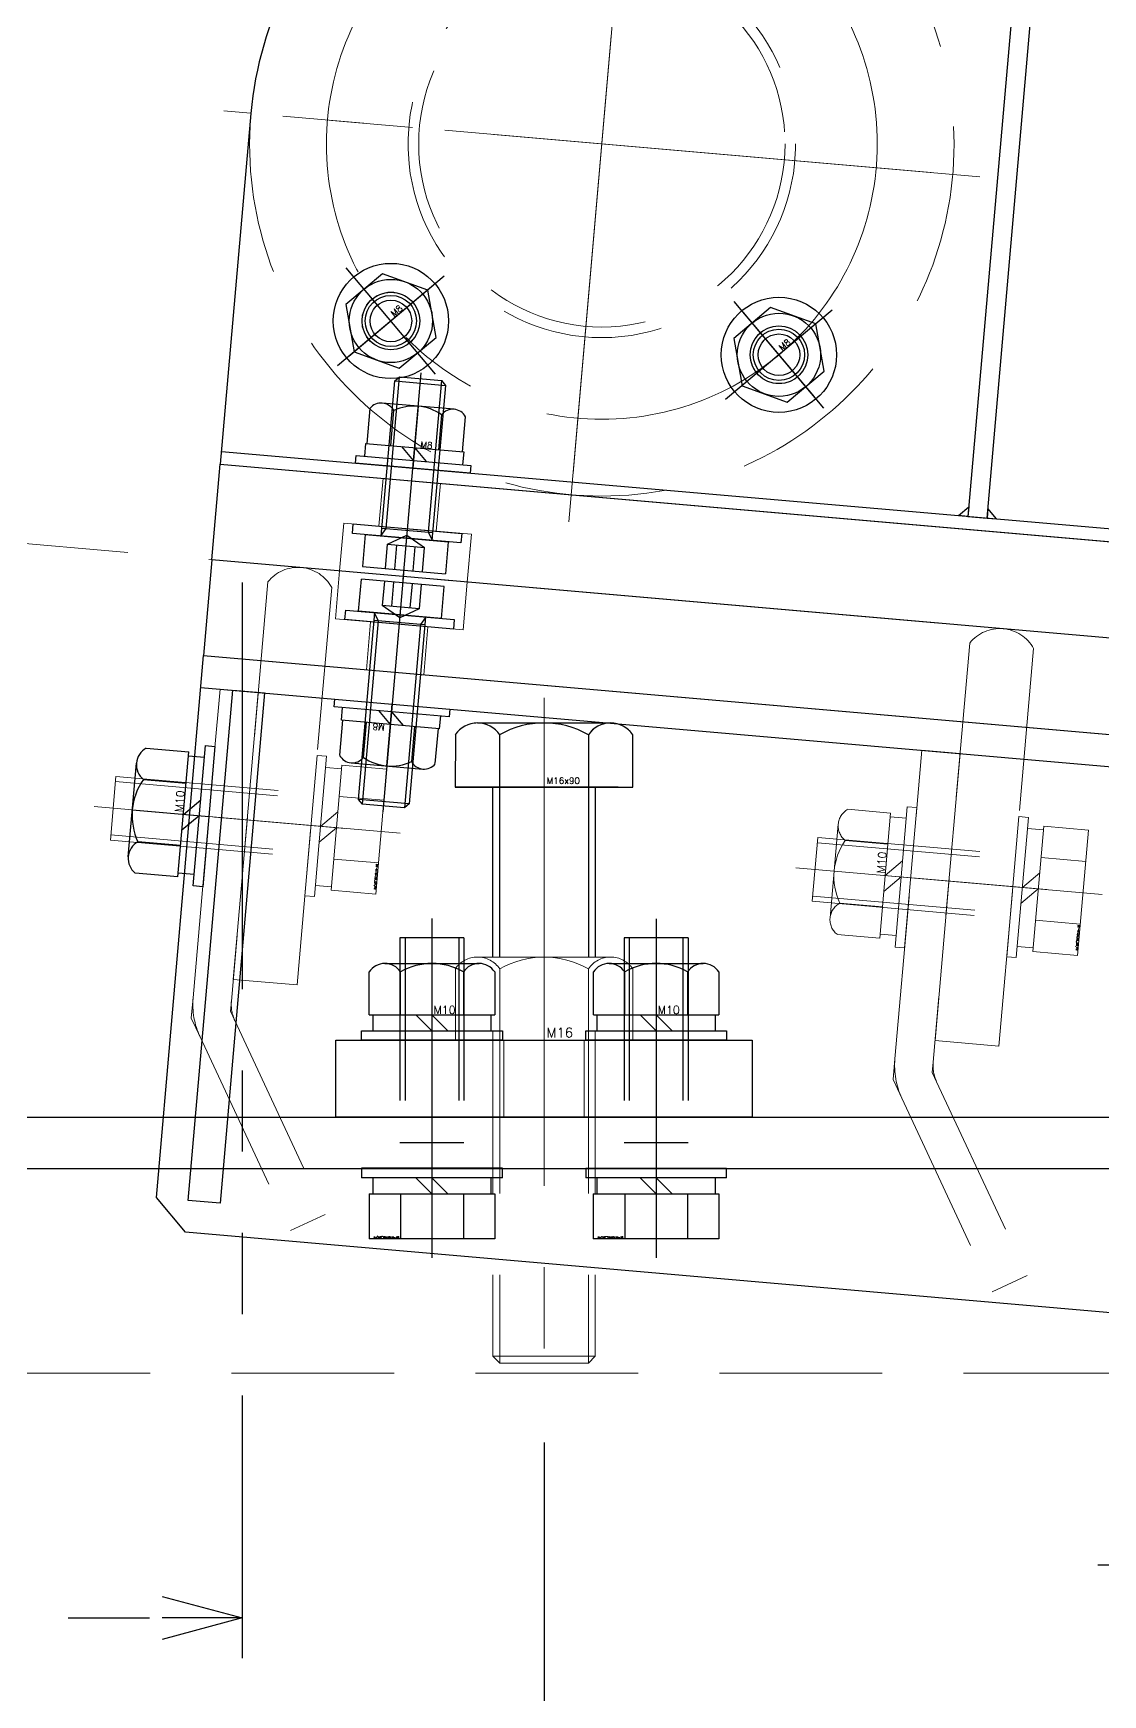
# Model space of a CAD drawing. Header units: millimetres. Extents: x -8731 to 85711, y -14522 to 31379.
# Drawn here: x 6760.9 to 6927.9, y 13537 to 13796.6 of the extents above; entities that cross this region are included whole.
import ezdxf
from ezdxf import colors
from ezdxf.entities.mleader import LeaderData, LeaderLine
from ezdxf.enums import TextEntityAlignment as Align
from ezdxf.math import Vec2, Vec3

# ---------------------------------------------------------------- set-up
doc = ezdxf.new("R2010")
doc.units = ezdxf.units.MM
doc.header["$LTSCALE"] = 4
doc.header["$PDMODE"] = 99
doc.header["$PDSIZE"] = 1
for name, pattern in [('CENTER2', [28.575, 19.05, -3.175, 3.175, -3.175]), ('HIDDEN', [9.525, 6.35, -3.175]), ('PHANTOM2', [31.75, 15.875, -3.175, 3.175, -3.175, 3.175, -3.175])]:
    doc.linetypes.add(name, pattern=pattern)
for name, color, linetype, lineweight in [('04_HIDDEN', 2, 'HIDDEN', 13), ('05_CENTER', 4, 'CENTER2', 13), ('06_PHANTOM', 2, 'PHANTOM2', 13), ('08_DIM', 3, 'Continuous', 13)]:
    doc.layers.add(name, color=color, linetype=linetype, lineweight=lineweight)
doc.layers.add('10_DRAFT', color=8, linetype='Continuous', lineweight=0, plot=False)
doc.styles.add('KANJI0', font='txt.shx', dxfattribs={"width": 0.9, "height": 30, "bigfont": 'bigfont'})
doc.styles.add('KSS_TXT', font='txt.shx', dxfattribs={"bigfont": 'extfont2.shx'})
doc.styles.add('KSS_TXT_L', font='txt.shx', dxfattribs={"height": 9, "bigfont": 'extfont2.shx'})
doc.styles.get("Standard").update_dxf_attribs({"font": 'txt.shx', "bigfont": 'extfont2.shx'})
doc.dimstyles.new('KSS_DIM', dxfattribs={"dimscale": 3, "dimtxt": 3, "dimasz": 2.5, "dimexe": 1.25, "dimexo": 0.625, "dimtad": 1, "dimdsep": 46, "dimtxsty": 'KSS_TXT', "dimblk": 'OPEN30', "dimcen": 0, "dimazin": 2, "dimtfac": 0.75, "dimtmove": 0, "dimatfit": 3, "dimldrblk": 'OPEN30', "dimfxl": 1, "dimtolj": 1, "dimarcsym": 0})

# ---------------------------------------------------------------- blocks, each defined once
blk = doc.blocks.new('A$C2A205131_1_1_1')
at = {"color": 0}
blk.add_line((1025, 18), (0, 18), dxfattribs=at)
blk = doc.blocks.new('10b_2_1')
at = {"color": 0, "linetype": 'CENTER2'}
for p, q in [((0, -13.51), (0, 13.51)), ((13.51, 0), (-13.51, 0))]:
    blk.add_line(p, q, dxfattribs=at)
at = {"color": 0}
for p, q in [((-4.9, 8.49), (-9.8, 0)), ((-4.9, 8.49), (4.9, 8.49)), ((9.8, 0), (4.9, 8.49)), ((-9.8, 0), (-4.9, -8.49)), ((4.9, -8.49), (9.8, 0)), ((-4.9, -8.49), (4.9, -8.49))]:
    blk.add_line(p, q, dxfattribs=at)
for radius in [11, 8.49, 5, 4]:
    blk.add_circle((0, 0), radius, dxfattribs=at)
at = {"layer": '10_DRAFT', "style": 'KSS_TXT'}
blk.add_text('M10', height=1.25, dxfattribs=at).set_placement((0.26, 0.12))
blk = doc.blocks.new('A$C08C40B1A_1')
blk.add_blockref('10b_2_1', (200, 0))
at = {"layer": '04_HIDDEN', "xscale": -1}
blk.add_blockref('A$C2A205131_1_1_1', (1000, 12), dxfattribs=at)
blk = doc.blocks.new('AM_BALLOON1')
at = {"transparency": 16777216}
blk.add_circle((0, 0), 5, dxfattribs=at)
blk.add_attdef('B_NUMBER', text='', height=3, dxfattribs=at).set_placement((0, 0), align=Align.MIDDLE_CENTER)
blk = doc.blocks.new('_OPEN')
at = {"color": 0, "linetype": 'ByBlock'}
for p, q in [((-1, 0.1667), (0, 0)), ((0, 0), (-1, -0.1667)), ((0, 0), (-1, 0))]:
    blk.add_line(p, q, dxfattribs=at)
blk = doc.blocks.new('A$C27AD2B2D_1_1_1')
at = {"color": 0}
blk.add_line((50, 192), (2550, 192), dxfattribs=at)
blk.add_lwpolyline([(50, 200), (2550, 200), (2550, 100), (50, 100)], close=True, dxfattribs=at)
at = {"layer": '05_CENTER'}
for p, q in [((1632.5, 208.1), (1632.5, 183.9)), ((1667.5, 208.09), (1667.5, 183.9))]:
    blk.add_line(p, q, dxfattribs=at)
blk = doc.blocks.new('A$C630344D5_1_1_1')
at = {"color": 0}
blk.add_lwpolyline([(1160, 150.2), (280, 150.2, -0.037623), (275.52, 150.54), (28.38, 187.87, 1.096072), (6.32, -189.89), (309, -179.82, -0.030069), (312.61, -179.91), (1997.39, -326.79, 0.610481), (2025.81, -281.61), (1921.29, -105.09, -0.309422), (1923.51, -71.27), (2106.95, 162.34, 0.68117), (2034, 286.77), (1164.64, 150.56, -0.038872), (1160, 150.2)], format="xyb", dxfattribs=at)
blk = doc.blocks.new('_Open30')
at = {"color": 0, "linetype": 'ByBlock', "lineweight": -2}
for p, q in [((-1, 0.2679), (0, 0)), ((0, 0), (-1, -0.2679)), ((0, 0), (-1, 0))]:
    blk.add_line(p, q, dxfattribs=at)
blk = doc.blocks.new('*D4284')
at = {"layer": '08_DIM', "color": 0, "lineweight": -2, "transparency": 16777216}
for p, q in [((6840.62, 13576.45), (6840.62, 13435.98)), ((7260.62, 13569.21), (7260.62, 13435.98)), ((6878.12, 13454.73), (7223.12, 13454.73))]:
    blk.add_line(p, q, dxfattribs=at)
at = {"layer": 'Defpoints', "color": 0, "transparency": 16777216}
for p in [(6840.62, 13585.83), (7260.62, 13578.58), (7260.62, 13454.73)]:
    blk.add_point(p, dxfattribs=at)
at = {"layer": '08_DIM', "color": 0, "lineweight": -2, "transparency": 16777216, "xscale": 37.5, "yscale": 37.5, "zscale": 37.5, "rotation": 180}
blk.add_blockref('_Open30', (6840.62, 13454.73), dxfattribs=at)
at = {"layer": '08_DIM', "color": 0, "lineweight": -2, "transparency": 16777216, "xscale": 37.5, "yscale": 37.5, "zscale": 37.5}
blk.add_blockref('_Open30', (7260.62, 13454.73), dxfattribs=at)
at = {"layer": '08_DIM', "color": 0, "transparency": 16777216, "insert": (7050.62, 13486.61), "char_height": 45, "attachment_point": 5, "style": 'KSS_TXT'}
blk.add_mtext('\\A1;420', dxfattribs=at)
blk = doc.blocks.new('A$C583B1D74_1_1_1')
at = {"color": 0}
for centre, radius in [((0, 0), 55), ((0, 43), 4.5), ((0, 0), 30.25), ((0, 0), 28.6), ((-43, 0), 4.5), ((43, 0), 4.5), ((0, -43), 4.5)]:
    blk.add_circle(centre, radius, dxfattribs=at)
at = {"layer": '05_CENTER'}
for p, q in [((0, 51.61), (0, 34.39)), ((41.88, -41.88), (-41.88, 41.88)), ((-41.88, -41.88), (41.88, 41.88)), ((51.61, 0), (34.39, 0)), ((-51.61, 0), (-34.39, 0)), ((0, -51.61), (0, -34.39))]:
    blk.add_line(p, q, dxfattribs=at)
blk.add_circle((0, 0), 43, dxfattribs=at)
blk = doc.blocks.new('A$C26F8307A_1_1_1')
at = {"color": 0}
blk.add_lwpolyline([(-650, 0), (50, 0), (50, -15), (-650, -15)], close=True, dxfattribs=at)
at = {"layer": '04_HIDDEN'}
for p, q in [((-624.5, -7.5), (-624.5, 0)), ((-615.5, -7.5), (-615.5, 0)), ((-630, -7.5), (-610, -7.5)), ((-630, -15), (-630, -7.5)), ((-610, -7.5), (-610, -15))]:
    blk.add_line(p, q, dxfattribs=at)
at = {"layer": '05_CENTER'}
blk.add_line((-620, -22.32), (-620, 6.98), dxfattribs=at)
blk = doc.blocks.new('A$C21297E54_1_1_1')
at = {"color": 0}
for p, q in [((-80, 55), (-80, 0)), ((-80, 2), (520, 2)), ((-80, 0), (520, 0))]:
    blk.add_line(p, q, dxfattribs=at)
blk.add_lwpolyline([(40, 113), (37, 113), (37, 2), (40, 2)], close=True, dxfattribs=at)
at = {"color": 3}
for points in [[(37, 2), (35.5, 2), (35.5, 2), (37, 3.5)], [(40, 2), (41.5, 2), (41.5, 2), (40, 3.5)]]:
    blk.add_lwpolyline(points, close=True, dxfattribs=at)
at = {"color": 0}
for centre in [(-55.41, 24.59), (5.41, 24.59)]:
    blk.add_circle(centre, 4.5, dxfattribs=at)
blk.add_arc((-25, 55), 55, 90, 180.0003, dxfattribs=at)
at = {"layer": '05_CENTER'}
for p, q in [((-25, 3.39), (-25, 106.61)), ((26.61, 55), (-76.61, 55)), ((-49.31, 30.69), (-61.5, 18.5)), ((-0.69, 30.69), (11.5, 18.5)), ((-50, -5.61), (-50, 7.61))]:
    blk.add_line(p, q, dxfattribs=at)
blk.add_circle((-25, 55), 43, dxfattribs=at)
blk = doc.blocks.new('8b_1_1_1')
at = {"color": 0, "linetype": 'CENTER2'}
for p, q in [((0, -10.87), (0, 10.87)), ((10.87, 0), (-10.87, 0))]:
    blk.add_line(p, q, dxfattribs=at)
at = {"color": 0}
for p, q in [((-3.75, 6.49), (-7.5, 0)), ((-3.75, 6.49), (-7.5, 0)), ((3.75, 6.49), (-3.75, 6.49)), ((3.75, 6.49), (-3.75, 6.49)), ((7.5, 0), (3.75, 6.49)), ((7.5, 0), (3.75, 6.49)), ((-7.5, 0), (-3.75, -6.49)), ((-7.5, 0), (-3.75, -6.49)), ((3.75, -6.49), (7.5, 0)), ((3.75, -6.49), (7.5, 0)), ((-3.75, -6.49), (3.75, -6.49)), ((-3.75, -6.49), (3.75, -6.49))]:
    blk.add_line(p, q, dxfattribs=at)
for radius in [9, 6.5, 4, 3.25]:
    blk.add_circle((0, 0), radius, dxfattribs=at)
at = {"layer": '10_DRAFT', "style": 'KSS_TXT'}
blk.add_text('M8', height=1, dxfattribs=at).set_placement((0.76, 0.14))
blk = doc.blocks.new('M8Nza_1_1_1')
at = {"color": 0}
for p, q in [((-7.5, 8.69), (-7.5, 3.2)), ((5.62, 9.7), (-5.63, 9.7)), ((-3.75, 3.2), (-3.75, 8.69)), ((3.75, 8.69), (3.75, 3.2)), ((7.5, 3.2), (7.5, 8.69)), ((-7.7, 3.2), (7.7, 3.2)), ((-7.7, 3.2), (-7.7, 1.2)), ((0, 1.2), (-2, 3.2)), ((0, 3.2), (2, 1.2)), ((7.7, 3.2), (7.7, 1.2))]:
    blk.add_line(p, q, dxfattribs=at)
at = {"color": 0, "linetype": 'CENTER2'}
blk.add_line((0, 9.7), (0, 0), dxfattribs=at)
at = {"color": 0}
blk.add_lwpolyline([(-9, 1.2), (9, 1.2), (9, 0), (-9, 0)], close=True, dxfattribs=at)
for centre, radius, start, end in [((-5.63, 7.45), 2.25, 33.626, 146.374), ((0, 2.2), 7.5, 60, 120), ((5.62, 7.45), 2.25, 33.626, 146.374)]:
    blk.add_arc(centre, radius, start, end, dxfattribs=at)
at = {"layer": '10_DRAFT', "style": 'KSS_TXT'}
blk.add_text('M8', height=1, dxfattribs=at).set_placement((0.87, 3.27))
blk = doc.blocks.new('CBS8-20b_1_1')
at = {"color": 0}
for p, q in [((0, 6.5), (-5, 6.5)), ((-5, 6.5), (-5, -6.5)), ((0, 6.5), (0, -6.5)), ((0, 4), (24.32, 4)), ((0.08, 4), (1.25, 3.32)), ((1.25, 4), (1.25, -4)), ((1.25, 3.32), (25, 3.32)), ((24.32, 4), (24.32, -4)), ((24.32, 4), (25, 3.32)), ((25, 3.32), (25, -3.32)), ((0, -4), (24.32, -4)), ((0.08, -4), (1.25, -3.32)), ((1.25, -3.32), (25, -3.32)), ((24.32, -4), (25, -3.32)), ((0, -6.5), (-5, -6.5))]:
    blk.add_line(p, q, dxfattribs=at)
at = {"color": 0, "linetype": 'HIDDEN'}
for p, q in [((-5, 2.89), (-1.2, 2.89)), ((-1.2, 2.89), (-1.2, -2.89)), ((-1.2, 2.89), (0.47, 0)), ((-5, 1.44), (-1.2, 1.44)), ((0.47, 0), (-1.2, -2.89)), ((-5, -1.44), (-1.2, -1.44)), ((-0.37, -1.44), (-0.37, -1.44)), ((0.05, -0.72), (0.05, -0.72)), ((-5, -2.89), (-1.2, -2.89))]:
    blk.add_line(p, q, dxfattribs=at)
at = {"color": 0, "linetype": 'CENTER2'}
blk.add_line((-6.47, 0), (25.92, 0), dxfattribs=at)
blk = doc.blocks.new('A$C2B9527C7_1_1')
at = {"color": 0}
blk.add_lwpolyline([(0, -8.5), (0, 8.5), (1.5, 8.5), (1.5, -8.5)], close=True, dxfattribs=at)
blk = doc.blocks.new('A$C2D9B734A_1_1')
at = {"color": 4}
for name in ['A$C2B9527C7_1_1', 'CBS8-20b_1_1']:
    blk.add_blockref(name, (-1.5, 0), dxfattribs=at)
blk = doc.blocks.new('A$C4B9B0C08_1_1')
for name, p in [('A$C21297E54_1_1_1', (-620, 15)), ('M8Nza_1_1_1', (-670, 17)), ('A$C26F8307A_1_1_1', (-50, 15))]:
    blk.add_blockref(name, p)
for name, p, rotation in [('8b_1_1_1', (-614.59, 100.41), 45.00000000000001), ('8b_1_1_1', (-675.41, 39.59), 45.00000000000001), ('8b_1_1_1', (-614.59, 39.59), 45.00000000000001), ('A$C2D9B734A_1_1', (-670, 7.5), 90)]:
    blk.add_blockref(name, p, dxfattribs=dict(rotation=rotation))
at = {"layer": '04_HIDDEN', "rotation": 45.00000000000001}
blk.add_blockref('A$C583B1D74_1_1_1', (-645, 70), dxfattribs=at)
blk = doc.blocks.new('A$C1A3C2C0C_1_1_1')
at = {"color": 0, "linetype": 'CENTER2'}
blk.add_line((0, -34), (0, 14), dxfattribs=at)
at = {"color": 0}
for p, q in [((-9.81, 11), (9.81, 11)), ((-9.81, 4), (-9.81, 11)), ((-4.91, 4), (-4.91, 11)), ((4.91, 4), (4.91, 11)), ((9.81, 4), (9.81, 11)), ((9.81, 4), (-9.81, 4)), ((-9.25, 4), (-9.25, 1.5)), ((0, 1.5), (-2.5, 4)), ((0, 4), (2.5, 1.5)), ((9.25, 1.5), (9.25, 4)), ((-11, 1.5), (11, 1.5)), ((-11, 1.5), (-11, 0)), ((11, 0), (11, 1.5)), ((-11, 0), (11, 0))]:
    blk.add_line(p, q, dxfattribs=at)
at = {"color": 0, "linetype": 'HIDDEN'}
for p, q in [((-5, -31), (-5, 0)), ((-4.19, -31), (-4.19, 0)), ((4.19, -31), (4.19, 0)), ((5, -31), (5, 0)), ((-5, -31), (5, -31))]:
    blk.add_line(p, q, dxfattribs=at)
at = {"layer": '10_DRAFT', "style": 'KSS_TXT_L'}
blk.add_text('BT-M10x35L,SW,PW', height=0.3, dxfattribs=at).set_placement((5.1, 10.66))
blk = doc.blocks.new('A$C282E06AB_1_1_1')
at = {"color": 0}
blk.add_lwpolyline([(0, 37.32), (0, -24.99), (-10, -24.99), (-10, 37.32)], dxfattribs=at)
blk.add_arc((-5, 34.01), 6, 33.5577, 146.4458, dxfattribs=at)
at = {"layer": '05_CENTER'}
blk.add_line((-15.14, 0), (5.31, 0), dxfattribs=at)
blk = doc.blocks.new('M10Nza_1_1_1')
at = {"color": 0}
for p, q in [((-9.8, 4), (-9.8, 10.69)), ((-7.35, 12), (7.35, 12)), ((-4.9, 4), (-4.9, 10.69)), ((4.9, 10.69), (4.9, 4)), ((9.8, 10.69), (9.8, 4)), ((-9.8, 4), (9.8, 4)), ((-9.2, 1.5), (-9.2, 4)), ((0, 1.5), (-2.5, 4)), ((0, 4), (2.5, 1.5)), ((9.2, 4), (9.2, 1.5))]:
    blk.add_line(p, q, dxfattribs=at)
at = {"color": 0, "linetype": 'CENTER2'}
blk.add_line((0, 12), (0, 0), dxfattribs=at)
at = {"color": 0}
blk.add_lwpolyline([(-11, 1.5), (11, 1.5), (11, 0), (-11, 0)], close=True, dxfattribs=at)
for centre, radius, start, end in [((-7.35, 9.06), 2.94, 33.626, 146.374), ((0, 2.2), 9.8, 60, 120), ((7.35, 9.06), 2.94, 33.626, 146.374)]:
    blk.add_arc(centre, radius, start, end, dxfattribs=at)
at = {"layer": '10_DRAFT', "style": 'KSS_TXT'}
blk.add_text('M10', height=1.25, dxfattribs=at).set_placement((0.26, 4.12))
blk = doc.blocks.new('A$C64733929_1_1_1')
at = {"color": 0}
blk.add_lwpolyline([(-850, 0), (-150, 0), (-150, 15), (-850, 15)], close=True, dxfattribs=at)
at = {"layer": '04_HIDDEN'}
for p, q in [((-830, 15), (-830, 7.5)), ((-810, 7.5), (-810, 15)), ((-830, 7.5), (-810, 7.5)), ((-824.5, 7.5), (-824.5, 0)), ((-815.5, 7.5), (-815.5, 0))]:
    blk.add_line(p, q, dxfattribs=at)
at = {"layer": '05_CENTER'}
blk.add_line((-820, 22.32), (-820, -6.98), dxfattribs=at)
blk = doc.blocks.new('A$C73D8729C_1_1_1')
at = {"color": 0}
blk.add_line((-100, -5), (500, -5), dxfattribs=at)
for points in [[(-100, 0), (500, 0), (500, -90), (-95, -90), (-100, -85)], [(-95, -5), (-90, -5), (-90, -85), (-95, -85)]]:
    blk.add_lwpolyline(points, close=True, dxfattribs=at)
at = {"layer": '04_HIDDEN'}
for p, q in [((-97, -53.39), (-97, -5)), ((-97, -5), (-91, -5)), ((-91, -5), (-91, -53.39)), ((13, -5), (19, -5)), ((13, -53.39), (13, -5)), ((19, -5), (19, -53.39)), ((-90.2, -56.39), (-73.5, -85.31)), ((19.8, -56.39), (36.5, -85.31)), ((-95.39, -59.39), (-78.7, -88.31)), ((14.61, -59.39), (31.3, -88.31)), ((-78.7, -88.31), (-73.5, -85.31)), ((31.3, -88.31), (36.5, -85.31))]:
    blk.add_line(p, q, dxfattribs=at)
for centre, radius in [((-85, -53.39), 12), ((-85, -53.39), 6), ((25, -53.39), 12), ((25, -53.39), 6)]:
    blk.add_arc(centre, radius, 179.9996, 210, dxfattribs=at)
at = {"layer": '05_CENTER'}
for p, q in [((-70, 5.87), (-70, -10.86)), ((-101.16, -25), (-87.07, -25)), ((8.84, -25), (22.93, -25))]:
    blk.add_line(p, q, dxfattribs=at)
at = {"layer": '10_DRAFT'}
for p, q in [((-97, -56.61), (-97, -53.39)), ((-91, -55), (-91, -53.39)), ((13, -56.61), (13, -53.39)), ((19, -55), (19, -53.39)), ((-95.39, -59.39), (-97, -56.61)), ((-90.2, -56.39), (-91, -55)), ((14.61, -59.39), (13, -56.61)), ((19.8, -56.39), (19, -55))]:
    blk.add_line(p, q, dxfattribs=at)
blk = doc.blocks.new('CBSST8-30a_1_1')
at = {"color": 0}
for p, q in [((0, 6.5), (-5, 6.5)), ((-5, 6.5), (-5, -6.5)), ((0, 6.5), (0, -6.5)), ((0, 4), (29.32, 4)), ((0.08, 4), (1.25, 3.32)), ((1.25, 4), (1.25, -4)), ((1.25, 3.32), (30, 3.32)), ((29.32, 4), (29.32, -4)), ((29.32, 4), (30, 3.32)), ((30, 3.32), (30, -3.32)), ((0, -4), (29.32, -4)), ((0.08, -4), (1.25, -3.32)), ((1.25, -3.32), (30, -3.32)), ((29.32, -4), (30, -3.32)), ((0, -6.5), (-5, -6.5))]:
    blk.add_line(p, q, dxfattribs=at)
at = {"color": 0, "linetype": 'HIDDEN'}
for p, q in [((-5, 2.89), (-1.2, 2.89)), ((-1.2, 2.89), (-1.2, -2.89)), ((-1.2, 2.89), (0.47, 0)), ((-5, 1.44), (-1.2, 1.44)), ((0.47, 0), (-1.2, -2.89)), ((-5, -1.44), (-1.2, -1.44)), ((-0.37, -1.44), (-0.37, -1.44)), ((0.05, -0.72), (0.05, -0.72)), ((-5, -2.89), (-1.2, -2.89))]:
    blk.add_line(p, q, dxfattribs=at)
at = {"color": 0, "linetype": 'CENTER2'}
blk.add_line((-6.47, 0), (30.92, 0), dxfattribs=at)
blk = doc.blocks.new('A$C2CD0138C_1_1')
at = {"color": 4}
for name in ['A$C2B9527C7_1_1', 'CBSST8-30a_1_1']:
    blk.add_blockref(name, (-1.5, 0), dxfattribs=at)
blk = doc.blocks.new('A$C51047067_1_1')
for name, p in [('A$C64733929_1_1_1', (150, -15)), ('A$C73D8729C_1_1_1', (-600, -15))]:
    blk.add_blockref(name, p)
for name, p, rotation in [('A$C2CD0138C_1_1', (-670, -7.5), 270), ('M8Nza_1_1_1', (-670, -20), 179.9999999999999), ('M10Nza_1_1_1', (-697, -40), 90)]:
    blk.add_blockref(name, p, dxfattribs=dict(rotation=rotation))
at = {"layer": '04_HIDDEN'}
for name, p, rotation in [('A$C282E06AB_1_1_1', (-681, -40), 359.999280430585), ('A$C282E06AB_1_1_1', (-571, -40), 359.999280430585), ('A$C1A3C2C0C_1_1_1', (-681, -40), 270.0003597847073), ('A$C1A3C2C0C_1_1_1', (-571, -40), 270.0003597847073), ('M10Nza_1_1_1', (-587, -40), 90)]:
    blk.add_blockref(name, p, dxfattribs=dict(at, rotation=rotation))
blk = doc.blocks.new('*D4317')
at = {"layer": '06_PHANTOM', "color": 0, "lineweight": -2, "transparency": 16777216}
for p, q in [((6793.49, 13710.77), (6793.49, 13542.78)), ((6550.62, 13620.07), (6550.62, 13542.78)), ((6563.12, 13549.03), (6780.99, 13549.03))]:
    blk.add_line(p, q, dxfattribs=at)
at = {"layer": 'Defpoints', "color": 0, "transparency": 16777216}
for p in [(6793.49, 13713.9), (6550.62, 13623.2), (6793.49, 13549.03)]:
    blk.add_point(p, dxfattribs=at)
at = {"layer": '06_PHANTOM', "color": 0, "lineweight": -2, "transparency": 16777216, "xscale": 12.5, "yscale": 12.5, "zscale": 12.5, "rotation": 180}
blk.add_blockref('_Open30', (6550.62, 13549.03), dxfattribs=at)
at = {"layer": '06_PHANTOM', "color": 0, "lineweight": -2, "transparency": 16777216, "xscale": 12.5, "yscale": 12.5, "zscale": 12.5}
blk.add_blockref('_Open30', (6793.49, 13549.03), dxfattribs=at)
at = {"layer": '06_PHANTOM', "color": 0, "transparency": 16777216, "insert": (6672.06, 13559.65), "char_height": 15, "attachment_point": 5, "style": 'KSS_TXT'}
blk.add_mtext('\\A1;242.87', dxfattribs=at)
blk = doc.blocks.new('A$C3D81658F_1_1_1')
at = {"color": 0, "linetype": 'CENTER2'}
blk.add_line((0, -39), (0, 14), dxfattribs=at)
at = {"color": 0}
for p, q in [((-9.81, 11), (9.81, 11)), ((-9.81, 4), (-9.81, 11)), ((-4.91, 4), (-4.91, 11)), ((4.91, 4), (4.91, 11)), ((9.81, 4), (9.81, 11)), ((9.81, 4), (-9.81, 4)), ((-9.25, 4), (-9.25, 1.5)), ((0, 1.5), (-2.5, 4)), ((0, 4), (2.5, 1.5)), ((9.25, 1.5), (9.25, 4)), ((-11, 1.5), (11, 1.5)), ((-11, 1.5), (-11, 0)), ((-11, 0), (11, 0)), ((11, 0), (11, 1.5))]:
    blk.add_line(p, q, dxfattribs=at)
at = {"color": 0, "linetype": 'HIDDEN'}
for p, q in [((-5, -36), (-5, 0)), ((5, -36), (5, 0)), ((-5, -4), (5, -4)), ((-4.19, -36), (-4.19, -4)), ((4.19, -36), (4.19, -4)), ((-5, -36), (5, -36))]:
    blk.add_line(p, q, dxfattribs=at)
at = {"layer": '10_DRAFT', "style": 'KSS_TXT_L'}
blk.add_text('BT-M10x40L,SW,PW', height=0.3, dxfattribs=at).set_placement((5.14, 10.66))
blk = doc.blocks.new('A$C11610B8F_1_1')
at = {"color": 0, "linetype": 'CENTER2'}
blk.add_line((0, 13.91), (0, -93), dxfattribs=at)
at = {"color": 0}
for p, q in [((-13.85, 8.14), (-13.85, 0)), ((-10.39, 10), (10.39, 10)), ((-6.92, 0), (-6.92, 8.14)), ((6.93, 8.14), (6.93, 0)), ((13.85, 0), (13.85, 8.14)), ((-13.85, 0), (13.85, 0)), ((-8, 0), (-8, -88.92)), ((-6.92, 0), (-6.92, -90)), ((6.92, 0), (6.92, -90)), ((8, 0), (8, -88.92)), ((8, -88.92), (-8, -88.92)), ((-8, -88.92), (-6.92, -90)), ((6.92, -90), (-6.92, -90)), ((8, -88.92), (6.92, -90))]:
    blk.add_line(p, q, dxfattribs=at)
for centre, radius, start, end in [((-10.39, 5.84), 4.16, 33.626, 146.374), ((0, -3.85), 13.85, 60, 120), ((10.39, 5.84), 4.16, 33.626, 146.374)]:
    blk.add_arc(centre, radius, start, end, dxfattribs=at)
at = {"layer": '10_DRAFT', "style": 'KSS_TXT'}
blk.add_text('M16x90', height=1, dxfattribs=at).set_placement((0.41, 0.48))
blk = doc.blocks.new('A$C5D70012F_1_1')
at = {"color": 0}
blk.add_lwpolyline([(15, 0), (-50, 0), (-50, 12), (15, 12)], close=True, dxfattribs=at)
at = {"layer": '04_HIDDEN'}
for p, q in [((-25.5, 12), (-25.5, 0)), ((-23.75, 0), (-23.75, 12)), ((-11.25, 12), (-11.25, 0)), ((-9.5, 0), (-9.5, 12))]:
    blk.add_line(p, q, dxfattribs=at)
at = {"layer": '05_CENTER'}
for p, q in [((-35, 19.54), (-35, -7.54)), ((0, 19.54), (0, -7.54)), ((-17.5, -5.07), (-17.5, 16.12))]:
    blk.add_line(p, q, dxfattribs=at)
blk = doc.blocks.new('M16Nu_1_1_1')
at = {"color": 0}
for p, q in [((-10.39, 13), (10.39, 13)), ((-13.85, 11.14), (-13.85, 0)), ((-6.92, 0), (-6.92, 11.14)), ((6.93, 11.14), (6.93, 0)), ((13.85, 0), (13.85, 11.14)), ((-13.85, 0), (13.85, 0))]:
    blk.add_line(p, q, dxfattribs=at)
at = {"color": 0, "linetype": 'CENTER2'}
blk.add_line((0, 0), (0, 13), dxfattribs=at)
at = {"color": 0}
for centre, radius, start, end in [((-10.39, 8.84), 4.16, 33.626, 146.374), ((0, -0.85), 13.85, 60, 120), ((10.39, 8.84), 4.16, 33.626, 146.374)]:
    blk.add_arc(centre, radius, start, end, dxfattribs=at)
at = {"layer": '10_DRAFT', "style": 'KANJI0'}
blk.add_text('M16', height=1.5, dxfattribs=at).set_placement((0.41, 0.45))
blk = doc.blocks.new('A$C7946651B_1_1')
for p, q in [((-523.82, 14.2), (-503.13, 16.08)), ((-506.41, 13.92), (-503.28, -20.65)), ((-498.78, 6.43), (-499.52, 14.54)), ((-527.1, 12.04), (-526.37, 3.92)), ((-520.21, 12.66), (-517.07, -21.9)), ((-526.37, 3.92), (-498.78, 6.43)), ((-504.61, 5.9), (-502.2, -20.55)), ((-518.14, -22), (-520.54, 4.45))]:
    blk.add_line(p, q)
for centre, radius, start, end in [((-502.76, 11.94), 4.16, 38.8204, 151.5684), ((-523.45, 10.06), 4.16, 38.8066, 151.5727), ((-512.23, 1.35), 13.85, 65.1928, 125.1998)]:
    blk.add_arc(centre, radius, start, end)
for name, p, rotation in [('A$C3D81658F_1_1_1', (-489.75, -52.56), 185.194428369715), ('A$C3D81658F_1_1_1', (-524.61, -55.72), 185.194428369715), ('M10Nza_1_1_1', (-491.56, -32.64), 5.194428369715259), ('M10Nza_1_1_1', (-526.42, -35.81), 5.194428369715259), ('A$C5D70012F_1_1', (-490.48, -44.59), 5.194428369715259)]:
    blk.add_blockref(name, p, dxfattribs=dict(rotation=rotation))
at = {"layer": '04_HIDDEN'}
for name, p, rotation in [('A$C11610B8F_1_1', (-512.57, 5.18), 5.194428369715565), ('M16Nu_1_1_1', (-508.99, -34.22), 5.194428369715259)]:
    blk.add_blockref(name, p, dxfattribs=dict(at, rotation=rotation))

msp = doc.modelspace()

# ---------------------------------------------------------------- block references
for name, p in [('A$C27AD2B2D_1_1_1', (5190.6226, 13427.26365)), ('A$C08C40B1A_1', (6740.6226, 13557.26365))]:
    msp.add_blockref(name, p)
for name, p, rotation in [('A$C4B9B0C08_1_1', (7486.13312, 13653.51766), 355.0177535979543), ('A$C51047067_1_1', (7486.13312, 13653.51766), 355.0177535979542), ('A$C7946651B_1_1', (7350.62409, 13627.26365), 354.8055716302848)]:
    msp.add_blockref(name, p, dxfattribs=dict(rotation=rotation))
at = {"layer": '06_PHANTOM', "color": 6}
msp.add_blockref('A$C630344D5_1_1_1', (5640.6226, 13967.06365), dxfattribs=at)

# ---------------------------------------------------------------- dimensions: what is measured, and where the dimension line sits
at = {"layer": '06_PHANTOM'}
dim = msp.add_linear_dim(base=(6793.4917, 13549.02511), p1=(6550.62313, 13623.19803), p2=(6793.4917, 13713.89943), dimstyle='KSS_DIM', override={"dimscale": 5}, dxfattribs=at)
dim.commit()
dim.dimension.update_dxf_attribs({"geometry": '*D4317', "text_midpoint": (6672.05742, 13559.65011)})
at = {"layer": '08_DIM'}
dim = msp.add_linear_dim(base=(7260.62409, 13454.73003), p1=(6840.62409, 13585.82754), p2=(7260.62409, 13578.58303), dimstyle='KSS_DIM', override={"dimscale": 15}, dxfattribs=at)
dim.commit()
dim.dimension.update_dxf_attribs({"geometry": '*D4284', "text_midpoint": (7050.62409, 13486.60503)})

# ---------------------------------------------------------------- leaders
ml = msp.add_multileader_block('Standard', dxfattribs=at)
ml.set_content('AM_BALLOON1', color=256, scale=15)
ml.set_attribute('B_NUMBER', 'AF', width=0)
ml.set_leader_properties(color=256, linetype='ByLayer', lineweight=-1)
ml.set_arrow_properties(name='OPEN')
ml.build(insert=Vec2(0, 0))
ml.multileader.update_dxf_attribs({"leader_type": 0, "has_dogleg": 0, "text_right_attachment_type": 6, "dogleg_length": 0, "arrow_head_size": 30, "scale": 15, "block_connection_type": 1})
ctx = ml.context
ctx.base_point, ctx.scale, ctx.char_height, ctx.arrow_head_size, ctx.landing_gap_size, ctx.plane_origin = Vec3(8262.14661, 16915.24927), 15, 60, 30, 30, Vec3(8262.14661, 16915.24927)
ctx.right_attachment, ctx.attachment_type = 6, 1
notes = []
notes.append((ctx, [(0, (0, 0, 0), (0, 0), (1, 0), 1, [])]))
ctx.block.insert = Vec3(8262.14661, 16915.24927)
ml = msp.add_multileader_block('Standard', dxfattribs=at)
ml.set_content('AM_BALLOON1', color=256, scale=15)
ml.set_attribute('B_NUMBER', 'AO', width=0)
ml.set_leader_properties(color=256, linetype='ByLayer', lineweight=-1)
ml.set_arrow_properties(name='OPEN')
ml.build(insert=Vec2(0, 0))
ml.multileader.update_dxf_attribs({"leader_type": 0, "has_dogleg": 0, "text_right_attachment_type": 6, "dogleg_length": 0, "arrow_head_size": 30, "scale": 15, "block_connection_type": 1})
ctx = ml.context
ctx.base_point, ctx.scale, ctx.char_height, ctx.arrow_head_size, ctx.landing_gap_size, ctx.plane_origin = Vec3(11532.59715, 15665.61266), 15, 60, 30, 30, Vec3(11532.59715, 15665.61266)
ctx.right_attachment, ctx.attachment_type = 6, 1
notes.append((ctx, [(0, (0, 0, 0), (0, 0), (1, 0), 1, [])]))
ctx.block.insert = Vec3(11532.59715, 15665.61266)
ml = msp.add_multileader_block('Standard', dxfattribs=at)
ml.set_content('AM_BALLOON1', color=256, scale=15)
ml.set_attribute('B_NUMBER', 'D', width=0)
ml.set_leader_properties(color=256, linetype='ByLayer', lineweight=-1)
ml.set_arrow_properties(name='OPEN')
ml.build(insert=Vec2(0, 0))
ml.multileader.update_dxf_attribs({"leader_type": 0, "has_dogleg": 0, "text_right_attachment_type": 6, "dogleg_length": 0, "arrow_head_size": 30, "scale": 15, "block_connection_type": 1})
ctx = ml.context
ctx.base_point, ctx.scale, ctx.char_height, ctx.arrow_head_size, ctx.landing_gap_size, ctx.plane_origin = Vec3(9708.75838, 15394.05003), 15, 60, 30, 30, Vec3(9708.75838, 15394.05003)
ctx.right_attachment, ctx.attachment_type = 6, 1
notes.append((ctx, [(0, (0, 0, 0), (0, 0), (1, 0), 1, [])]))
ctx.block.insert = Vec3(9708.75838, 15394.05003)
ml = msp.add_multileader_block('Standard', dxfattribs=at)
ml.set_content('AM_BALLOON1', color=256, scale=15)
ml.set_attribute('B_NUMBER', 'A', width=0)
ml.set_leader_properties(color=256, linetype='ByLayer', lineweight=-1)
ml.set_arrow_properties(name='OPEN')
ml.build(insert=Vec2(0, 0))
ml.multileader.update_dxf_attribs({"leader_type": 0, "has_dogleg": 0, "text_right_attachment_type": 6, "dogleg_length": 0, "arrow_head_size": 30, "scale": 15, "block_connection_type": 1})
ctx = ml.context
ctx.base_point, ctx.scale, ctx.char_height, ctx.arrow_head_size, ctx.landing_gap_size, ctx.plane_origin = Vec3(13148.43876, 15210.37146), 15, 60, 30, 30, Vec3(13148.43876, 15210.37146)
ctx.right_attachment, ctx.attachment_type = 6, 1
notes.append((ctx, [(0, (0, 0, 0), (0, 0), (1, 0), 1, [])]))
ctx.block.insert = Vec3(13148.43876, 15210.37146)
ml = msp.add_multileader_block('Standard', dxfattribs=at)
ml.set_content('AM_BALLOON1', color=256, scale=15)
ml.set_attribute('B_NUMBER', 'B', width=0)
ml.set_leader_properties(color=256, linetype='ByLayer', lineweight=-1)
ml.set_arrow_properties(name='OPEN')
ml.build(insert=Vec2(0, 0))
ml.multileader.update_dxf_attribs({"leader_type": 0, "has_dogleg": 0, "text_right_attachment_type": 6, "dogleg_length": 0, "arrow_head_size": 30, "scale": 15, "block_connection_type": 1})
ctx = ml.context
ctx.base_point, ctx.scale, ctx.char_height, ctx.arrow_head_size, ctx.landing_gap_size, ctx.plane_origin = Vec3(13018.80587, 15068.9297), 15, 60, 30, 30, Vec3(13018.80587, 15068.9297)
ctx.right_attachment, ctx.attachment_type = 6, 1
notes.append((ctx, [(0, (0, 0, 0), (0, 0), (1, 0), 1, [])]))
ctx.block.insert = Vec3(13018.80587, 15068.9297)
ml = msp.add_multileader_block('Standard', dxfattribs=at)
ml.set_content('AM_BALLOON1', color=256, scale=15)
ml.set_attribute('B_NUMBER', 'C', width=0)
ml.set_leader_properties(color=256, linetype='ByLayer', lineweight=-1)
ml.set_arrow_properties(name='OPEN')
ml.build(insert=Vec2(0, 0))
ml.multileader.update_dxf_attribs({"leader_type": 0, "has_dogleg": 0, "text_right_attachment_type": 6, "dogleg_length": 0, "arrow_head_size": 30, "scale": 15, "block_connection_type": 1})
ctx = ml.context
ctx.base_point, ctx.scale, ctx.char_height, ctx.arrow_head_size, ctx.landing_gap_size, ctx.plane_origin = Vec3(13161.52102, 14919.16787), 15, 60, 30, 30, Vec3(13161.52102, 14919.16787)
ctx.right_attachment, ctx.attachment_type = 6, 1
notes.append((ctx, [(0, (0, 0, 0), (0, 0), (1, 0), 1, [])]))
ctx.block.insert = Vec3(13161.52102, 14919.16787)
for ctx, leaders in notes:
    for number, flags, end, landing, length, lines in leaders:
        leader = LeaderData()
        leader.index, (leader.has_last_leader_line, leader.has_dogleg_vector, leader.attachment_direction) = number, flags
        leader.last_leader_point, leader.dogleg_vector, leader.dogleg_length = Vec3(end), Vec3(landing), length
        for number, points, colour, breaks in lines:
            line = LeaderLine()
            line.index, line.vertices, line.color, line.breaks = number, Vec3.list(points), colors.encode_raw_color(colour), breaks
            leader.lines.append(line)
        ctx.leaders.append(leader)

doc.saveas('drawing.dxf')
